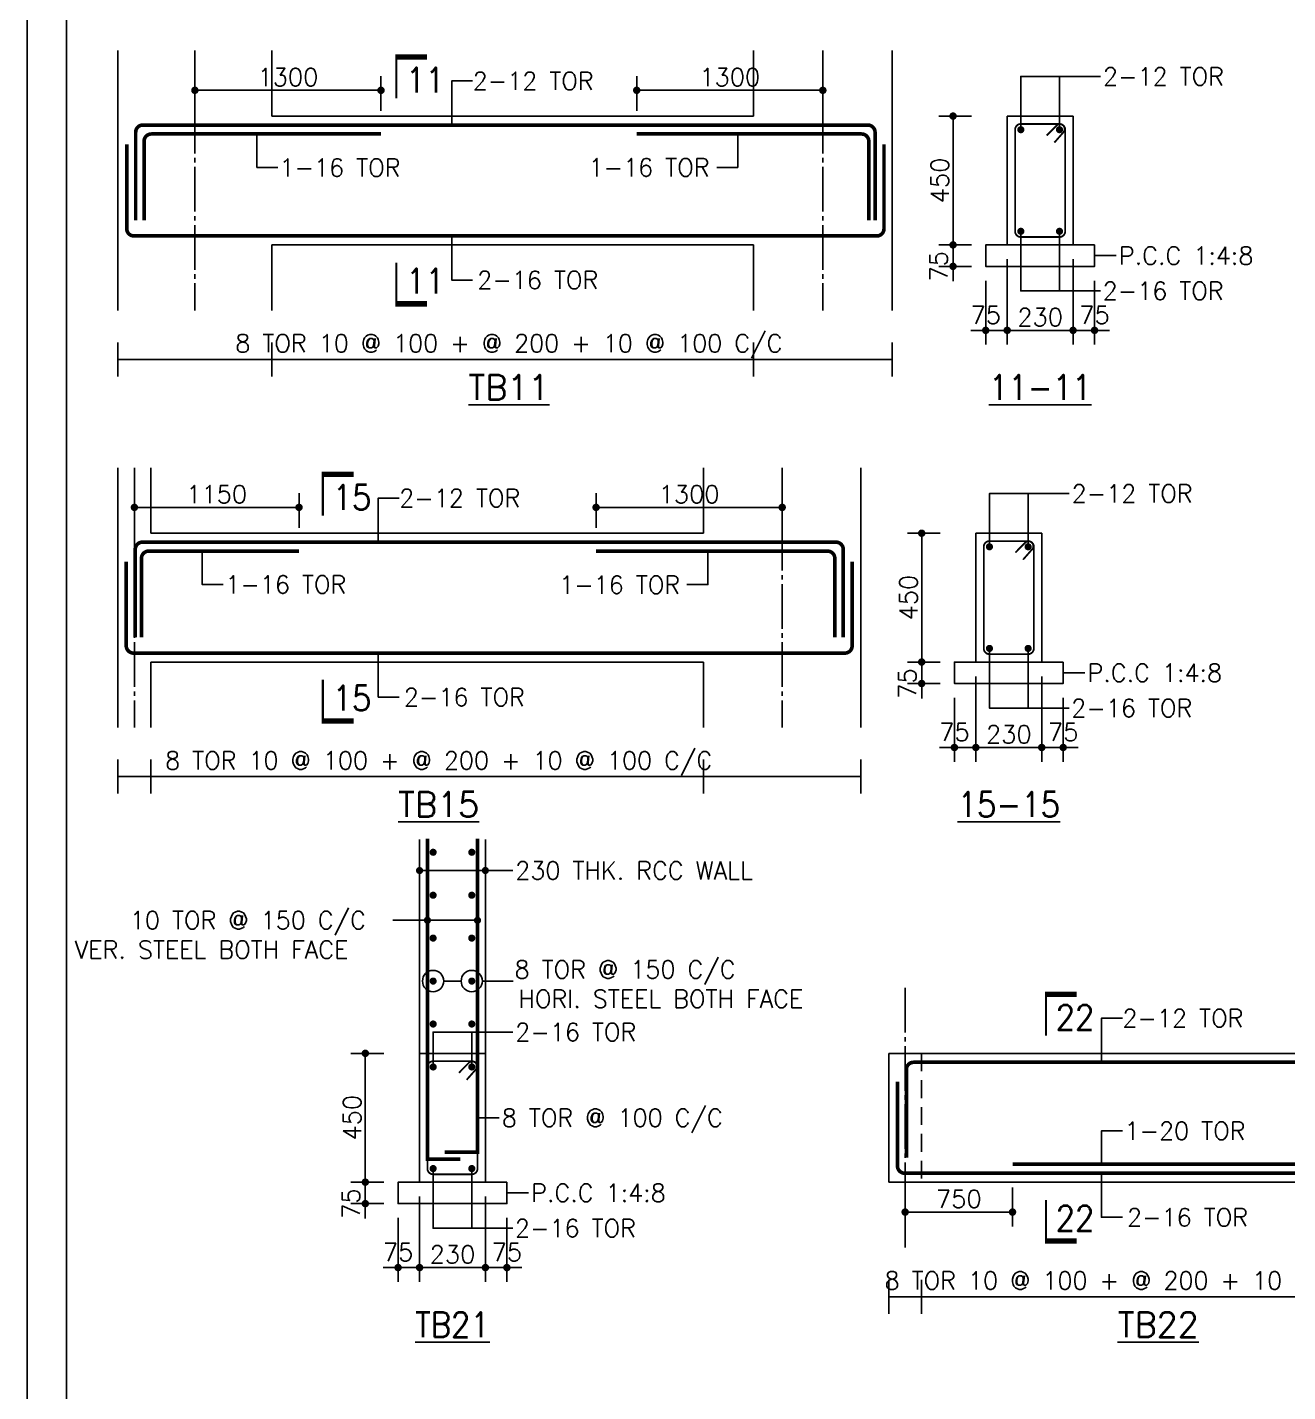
# Model space of a CAD drawing. Extents: x -200722 to 834823, y -494970 to 88783.
# Drawn here: x 222673 to 240281, y -396698 to -377632 of the extents above; entities that cross this region are included whole.
import ezdxf
from ezdxf.enums import TextEntityAlignment as Align

# ---------------------------------------------------------------- set-up
doc = ezdxf.new("R2010")
doc.units = 0
doc.header["$LTSCALE"] = 100
doc.header["$MEASUREMENT"] = 0
doc.header["$PDMODE"] = 34
doc.linetypes.add('CL', pattern=[3.25, 2.5, -0.25, 0.25, -0.25])
doc.linetypes.add('HIDDEN', pattern=[0.375, 0.25, -0.125])
doc.layers.get('0').update_dxf_attribs({"linetype": 'CONTINUOUS'})
doc.layers.get('DEFPOINTS').update_dxf_attribs({"linetype": 'CONTINUOUS'})
doc.layers.add('9_PRINT BOUNDARY_NON PRINT', color=32, linetype='CONTINUOUS', plot=False)
doc.layers.add('9_TITLE TEXT', color=7, linetype='CONTINUOUS', lineweight=20)
for name, color, linetype in [('ARO', 7, 'CONTINUOUS'), ('B_NO', 3, 'CONTINUOUS'), ('BEAM', 4, 'CONTINUOUS'), ('CL', 8, 'CL'), ('FOOTING DIM', 4, 'CONTINUOUS'), ('STEEL', 6, 'CONTINUOUS'), ('TEXT', 2, 'CONTINUOUS')]:
    doc.layers.add(name, color=color, linetype=linetype)
doc.styles.add('ROMANS', font='romans.shx')
doc.styles.get("Standard").update_dxf_attribs({"font": 'simplex.shx'})
doc.dimstyles.new('STANDARD$0', dxfattribs={"dimtxt": 2.5, "dimasz": 2.5, "dimexe": 2, "dimexo": 0.7, "dimgap": 0.9, "dimtad": 1, "dimdec": 0, "dimdsep": 46, "dimtxsty": 'ROMANS', "dimcen": 0.09, "dimclrd": 4, "dimclre": 4, "dimclrt": 3, "dimadec": 0, "dimazin": 0, "dimtfac": 1, "dimtdec": 0, "dimtmove": 0, "dimatfit": 3, "dimfxl": 1, "dimtolj": 1, "dimtzin": 0, "dimarcsym": 0})

# ---------------------------------------------------------------- blocks, each defined once
blk = doc.blocks.new('DOT')
at = {"color": 0, "linetype": 'ByBlock'}
blk.add_line((-0.5, 0), (-1, 0), dxfattribs=at)
at = {"color": 0, "linetype": 'ByBlock', "const_width": 0.5}
blk.add_lwpolyline([(-0.25, 0, 1), (0.25, 0, 1)], format="xyb", close=True, dxfattribs=at)
blk = doc.blocks.new('*D1478')
at = {"layer": 'BEAM', "color": 0, "lineweight": -2, "transparency": 16777216}
for p, q in [((231187, -378798), (231187, -378313)), ((233787, -378798), (233787, -378313)), ((233683, -378513), (231291, -378513))]:
    blk.add_line(p, q, dxfattribs=at)
at = {"layer": 'DEFPOINTS', "color": 0, "lineweight": -3, "transparency": 16777216}
for p in [(231187, -378513), (231187, -378998), (233787, -378998)]:
    blk.add_point(p, dxfattribs=at)
at = {"layer": 'BEAM', "color": 0, "lineweight": -2, "transparency": 16777216, "xscale": 104, "yscale": 104, "zscale": 104, "rotation": 180}
blk.add_blockref('DOT', (231187, -378513), dxfattribs=at)
at = {"layer": 'BEAM', "color": 0, "lineweight": -2, "transparency": 16777216, "xscale": 104, "yscale": 104, "zscale": 104}
blk.add_blockref('DOT', (233787, -378513), dxfattribs=at)
at = {"layer": 'BEAM', "color": 0, "transparency": 16777216, "insert": (232487, -378329), "char_height": 248, "attachment_point": 5}
blk.add_mtext('\\A1;1300', dxfattribs=at)
blk = doc.blocks.new('_DOT')
at = {"color": 0, "linetype": 'ByBlock'}
blk.add_line((-0.5, 0), (-1, 0), dxfattribs=at)
at = {"color": 0, "linetype": 'ByBlock', "const_width": 0.5}
blk.add_lwpolyline([(-0.25, 0, 1), (0.25, 0, 1)], format="xyb", close=True, dxfattribs=at)
blk = doc.blocks.new('*D1479')
at = {"layer": 'BEAM', "color": 0, "lineweight": -2, "transparency": 16777216}
for p, q in [((236363, -380873), (236363, -382067)), ((237283, -380873), (237283, -382067)), ((236467, -381867), (237179, -381867))]:
    blk.add_line(p, q, dxfattribs=at)
at = {"layer": 'DEFPOINTS', "color": 0, "lineweight": -3, "transparency": 16777216}
for p in [(236363, -380673), (237283, -380673), (237283, -381867)]:
    blk.add_point(p, dxfattribs=at)
at = {"layer": 'BEAM', "color": 0, "lineweight": -2, "transparency": 16777216, "xscale": 104, "yscale": 104, "zscale": 104, "rotation": 180}
blk.add_blockref('DOT', (236363, -381867), dxfattribs=at)
at = {"layer": 'BEAM', "color": 0, "lineweight": -2, "transparency": 16777216, "xscale": 104, "yscale": 104, "zscale": 104}
blk.add_blockref('DOT', (237283, -381867), dxfattribs=at)
at = {"layer": 'BEAM', "color": 0, "transparency": 16777216, "insert": (236823, -381683), "char_height": 248, "attachment_point": 5}
blk.add_mtext('\\A1;230', dxfattribs=at)
blk = doc.blocks.new('*D1480')
at = {"layer": 'BEAM', "color": 0, "lineweight": -2, "transparency": 16777216}
for p, q in [((235863, -378873), (235406, -378873)), ((235606, -380569), (235606, -378977)), ((235863, -380673), (235406, -380673))]:
    blk.add_line(p, q, dxfattribs=at)
at = {"layer": 'DEFPOINTS', "color": 0, "lineweight": -3, "transparency": 16777216}
for p in [(235606, -378873), (236063, -378873), (236063, -380673)]:
    blk.add_point(p, dxfattribs=at)
at = {"layer": 'BEAM', "color": 0, "lineweight": -2, "transparency": 16777216, "xscale": 104, "yscale": 104, "zscale": 104}
for p, rotation in [((235606, -378873), 90), ((235606, -380673), 270)]:
    blk.add_blockref('DOT', p, dxfattribs=dict(at, rotation=rotation))
at = {"layer": 'BEAM', "color": 0, "transparency": 16777216, "insert": (235422, -379773), "char_height": 248, "attachment_point": 5, "rotation": 90}
blk.add_mtext('\\A1;450', dxfattribs=at)
blk = doc.blocks.new('*D1481')
at = {"layer": 'BEAM', "color": 0, "lineweight": -2, "transparency": 16777216}
for p, q in [((225014, -378798), (225014, -378313)), ((227614, -378798), (227614, -378313)), ((225118, -378513), (227510, -378513))]:
    blk.add_line(p, q, dxfattribs=at)
at = {"layer": 'DEFPOINTS', "color": 0, "lineweight": -3, "transparency": 16777216}
for p in [(227614, -378513), (225014, -378998), (227614, -378998)]:
    blk.add_point(p, dxfattribs=at)
at = {"layer": 'BEAM', "color": 0, "lineweight": -2, "transparency": 16777216, "xscale": 104, "yscale": 104, "zscale": 104, "rotation": 180}
blk.add_blockref('DOT', (225014, -378513), dxfattribs=at)
at = {"layer": 'BEAM', "color": 0, "lineweight": -2, "transparency": 16777216, "xscale": 104, "yscale": 104, "zscale": 104}
blk.add_blockref('DOT', (227614, -378513), dxfattribs=at)
at = {"layer": 'BEAM', "color": 0, "transparency": 16777216, "insert": (226314, -378329), "char_height": 248, "attachment_point": 5}
blk.add_mtext('\\A1;1300', dxfattribs=at)
blk = doc.blocks.new('*D1482')
at = {"layer": 'BEAM', "color": 0, "lineweight": -2, "transparency": 16777216}
for p, q in [((237283, -381173), (237283, -382067)), ((237583, -381173), (237583, -382067)), ((237179, -381867), (237075, -381867)), ((237283, -381867), (237583, -381867)), ((237687, -381867), (237791, -381867))]:
    blk.add_line(p, q, dxfattribs=at)
at = {"layer": 'DEFPOINTS', "color": 0, "lineweight": -3, "transparency": 16777216}
for p in [(237283, -380973), (237583, -380973), (237583, -381867)]:
    blk.add_point(p, dxfattribs=at)
at = {"layer": 'BEAM', "color": 0, "lineweight": -2, "transparency": 16777216, "xscale": 104, "yscale": 104, "zscale": 104}
blk.add_blockref('DOT', (237283, -381867), dxfattribs=at)
at = {"layer": 'BEAM', "color": 0, "lineweight": -2, "transparency": 16777216, "xscale": 104, "yscale": 104, "zscale": 104, "rotation": 180}
blk.add_blockref('DOT', (237583, -381867), dxfattribs=at)
at = {"layer": 'BEAM', "color": 0, "transparency": 16777216, "insert": (237583, -381651), "char_height": 248, "attachment_point": 5}
blk.add_mtext('\\A1;75', dxfattribs=at)
blk = doc.blocks.new('*D1483')
at = {"layer": 'BEAM', "color": 0, "lineweight": -2, "transparency": 16777216}
for p, q in [((236063, -381173), (236063, -382067)), ((236363, -381173), (236363, -382067)), ((235959, -381867), (235855, -381867)), ((236363, -381867), (236063, -381867)), ((236467, -381867), (236571, -381867))]:
    blk.add_line(p, q, dxfattribs=at)
at = {"layer": 'DEFPOINTS', "color": 0, "lineweight": -3, "transparency": 16777216}
for p in [(236063, -380973), (236363, -380973), (236063, -381867)]:
    blk.add_point(p, dxfattribs=at)
at = {"layer": 'BEAM', "color": 0, "lineweight": -2, "transparency": 16777216, "xscale": 104, "yscale": 104, "zscale": 104}
blk.add_blockref('DOT', (236063, -381867), dxfattribs=at)
at = {"layer": 'BEAM', "color": 0, "lineweight": -2, "transparency": 16777216, "xscale": 104, "yscale": 104, "zscale": 104, "rotation": 180}
blk.add_blockref('DOT', (236363, -381867), dxfattribs=at)
at = {"layer": 'BEAM', "color": 0, "transparency": 16777216, "insert": (236063, -381651), "char_height": 248, "attachment_point": 5}
blk.add_mtext('\\A1;75', dxfattribs=at)
blk = doc.blocks.new('*D1484')
at = {"layer": 'BEAM', "color": 0, "lineweight": -2, "transparency": 16777216}
for p, q in [((235606, -380569), (235606, -380465)), ((235863, -380673), (235406, -380673)), ((235606, -380673), (235606, -380973)), ((235863, -380973), (235406, -380973)), ((235606, -381077), (235606, -381181))]:
    blk.add_line(p, q, dxfattribs=at)
at = {"layer": 'DEFPOINTS', "color": 0, "lineweight": -3, "transparency": 16777216}
for p in [(236063, -380673), (235606, -380973), (236063, -380973)]:
    blk.add_point(p, dxfattribs=at)
at = {"layer": 'BEAM', "color": 0, "lineweight": -2, "transparency": 16777216, "xscale": 104, "yscale": 104, "zscale": 104}
for p, rotation in [((235606, -380673), 270), ((235606, -380973), 90)]:
    blk.add_blockref('DOT', p, dxfattribs=dict(at, rotation=rotation))
at = {"layer": 'BEAM', "color": 0, "transparency": 16777216, "insert": (235406, -380973), "char_height": 248, "attachment_point": 5, "rotation": 90}
blk.add_mtext('\\A1;75', dxfattribs=at)
blk = doc.blocks.new('*D1502')
at = {"layer": 'BEAM', "color": 0, "lineweight": -2, "transparency": 16777216}
for p, q in [((224169, -384627), (224169, -384141)), ((226469, -384627), (226469, -384141)), ((224273, -384341), (226365, -384341))]:
    blk.add_line(p, q, dxfattribs=at)
at = {"layer": 'DEFPOINTS', "color": 0, "lineweight": -3, "transparency": 16777216}
for p in [(226469, -384341), (224169, -384827), (226469, -384827)]:
    blk.add_point(p, dxfattribs=at)
at = {"layer": 'BEAM', "color": 0, "lineweight": -2, "transparency": 16777216, "xscale": 104, "yscale": 104, "zscale": 104, "rotation": 180}
blk.add_blockref('DOT', (224169, -384341), dxfattribs=at)
at = {"layer": 'BEAM', "color": 0, "lineweight": -2, "transparency": 16777216, "xscale": 104, "yscale": 104, "zscale": 104}
blk.add_blockref('DOT', (226469, -384341), dxfattribs=at)
at = {"layer": 'BEAM', "color": 0, "transparency": 16777216, "insert": (225319, -384157), "char_height": 248, "attachment_point": 5}
blk.add_mtext('\\A1;1150', dxfattribs=at)
blk = doc.blocks.new('*D1503')
at = {"layer": 'BEAM', "color": 0, "lineweight": -2, "transparency": 16777216}
for p, q in [((235925, -386702), (235925, -387896)), ((236845, -386702), (236845, -387896)), ((236029, -387696), (236741, -387696))]:
    blk.add_line(p, q, dxfattribs=at)
at = {"layer": 'DEFPOINTS', "color": 0, "lineweight": -3, "transparency": 16777216}
for p in [(235925, -386502), (236845, -386502), (236845, -387696)]:
    blk.add_point(p, dxfattribs=at)
at = {"layer": 'BEAM', "color": 0, "lineweight": -2, "transparency": 16777216, "xscale": 104, "yscale": 104, "zscale": 104, "rotation": 180}
blk.add_blockref('DOT', (235925, -387696), dxfattribs=at)
at = {"layer": 'BEAM', "color": 0, "lineweight": -2, "transparency": 16777216, "xscale": 104, "yscale": 104, "zscale": 104}
blk.add_blockref('DOT', (236845, -387696), dxfattribs=at)
at = {"layer": 'BEAM', "color": 0, "transparency": 16777216, "insert": (236385, -387512), "char_height": 248, "attachment_point": 5}
blk.add_mtext('\\A1;230', dxfattribs=at)
blk = doc.blocks.new('*D1504')
at = {"layer": 'BEAM', "color": 0, "lineweight": -2, "transparency": 16777216}
for p, q in [((235425, -384702), (234968, -384702)), ((235168, -386398), (235168, -384806)), ((235425, -386502), (234968, -386502))]:
    blk.add_line(p, q, dxfattribs=at)
at = {"layer": 'DEFPOINTS', "color": 0, "lineweight": -3, "transparency": 16777216}
for p in [(235168, -384702), (235625, -384702), (235625, -386502)]:
    blk.add_point(p, dxfattribs=at)
at = {"layer": 'BEAM', "color": 0, "lineweight": -2, "transparency": 16777216, "xscale": 104, "yscale": 104, "zscale": 104}
for p, rotation in [((235168, -384702), 90), ((235168, -386502), 270)]:
    blk.add_blockref('DOT', p, dxfattribs=dict(at, rotation=rotation))
at = {"layer": 'BEAM', "color": 0, "transparency": 16777216, "insert": (234984, -385602), "char_height": 248, "attachment_point": 5, "rotation": 90}
blk.add_mtext('\\A1;450', dxfattribs=at)
blk = doc.blocks.new('*D1505')
at = {"layer": 'BEAM', "color": 0, "lineweight": -2, "transparency": 16777216}
for p, q in [((230619, -384627), (230619, -384141)), ((233219, -384627), (233219, -384141)), ((233115, -384341), (230723, -384341))]:
    blk.add_line(p, q, dxfattribs=at)
at = {"layer": 'DEFPOINTS', "color": 0, "lineweight": -3, "transparency": 16777216}
for p in [(230619, -384341), (230619, -384827), (233219, -384827)]:
    blk.add_point(p, dxfattribs=at)
at = {"layer": 'BEAM', "color": 0, "lineweight": -2, "transparency": 16777216, "xscale": 104, "yscale": 104, "zscale": 104, "rotation": 180}
blk.add_blockref('DOT', (230619, -384341), dxfattribs=at)
at = {"layer": 'BEAM', "color": 0, "lineweight": -2, "transparency": 16777216, "xscale": 104, "yscale": 104, "zscale": 104}
blk.add_blockref('DOT', (233219, -384341), dxfattribs=at)
at = {"layer": 'BEAM', "color": 0, "transparency": 16777216, "insert": (231919, -384157), "char_height": 248, "attachment_point": 5}
blk.add_mtext('\\A1;1300', dxfattribs=at)
blk = doc.blocks.new('*D1506')
at = {"layer": 'BEAM', "color": 0, "lineweight": -2, "transparency": 16777216}
for p, q in [((236845, -387002), (236845, -387896)), ((237145, -387002), (237145, -387896)), ((236741, -387696), (236637, -387696)), ((236845, -387696), (237145, -387696)), ((237249, -387696), (237353, -387696))]:
    blk.add_line(p, q, dxfattribs=at)
at = {"layer": 'DEFPOINTS', "color": 0, "lineweight": -3, "transparency": 16777216}
for p in [(236845, -386802), (237145, -386802), (237145, -387696)]:
    blk.add_point(p, dxfattribs=at)
at = {"layer": 'BEAM', "color": 0, "lineweight": -2, "transparency": 16777216, "xscale": 104, "yscale": 104, "zscale": 104}
blk.add_blockref('DOT', (236845, -387696), dxfattribs=at)
at = {"layer": 'BEAM', "color": 0, "lineweight": -2, "transparency": 16777216, "xscale": 104, "yscale": 104, "zscale": 104, "rotation": 180}
blk.add_blockref('DOT', (237145, -387696), dxfattribs=at)
at = {"layer": 'BEAM', "color": 0, "transparency": 16777216, "insert": (237145, -387480), "char_height": 248, "attachment_point": 5}
blk.add_mtext('\\A1;75', dxfattribs=at)
blk = doc.blocks.new('*D1507')
at = {"layer": 'BEAM', "color": 0, "lineweight": -2, "transparency": 16777216}
for p, q in [((235625, -387002), (235625, -387896)), ((235925, -387002), (235925, -387896)), ((235521, -387696), (235417, -387696)), ((235925, -387696), (235625, -387696)), ((236029, -387696), (236133, -387696))]:
    blk.add_line(p, q, dxfattribs=at)
at = {"layer": 'DEFPOINTS', "color": 0, "lineweight": -3, "transparency": 16777216}
for p in [(235625, -386802), (235925, -386802), (235625, -387696)]:
    blk.add_point(p, dxfattribs=at)
at = {"layer": 'BEAM', "color": 0, "lineweight": -2, "transparency": 16777216, "xscale": 104, "yscale": 104, "zscale": 104}
blk.add_blockref('DOT', (235625, -387696), dxfattribs=at)
at = {"layer": 'BEAM', "color": 0, "lineweight": -2, "transparency": 16777216, "xscale": 104, "yscale": 104, "zscale": 104, "rotation": 180}
blk.add_blockref('DOT', (235925, -387696), dxfattribs=at)
at = {"layer": 'BEAM', "color": 0, "transparency": 16777216, "insert": (235625, -387480), "char_height": 248, "attachment_point": 5}
blk.add_mtext('\\A1;75', dxfattribs=at)
blk = doc.blocks.new('*D1508')
at = {"layer": 'BEAM', "color": 0, "lineweight": -2, "transparency": 16777216}
for p, q in [((235168, -386398), (235168, -386294)), ((235425, -386502), (234968, -386502)), ((235168, -386502), (235168, -386802)), ((235425, -386802), (234968, -386802)), ((235168, -386906), (235168, -387010))]:
    blk.add_line(p, q, dxfattribs=at)
at = {"layer": 'DEFPOINTS', "color": 0, "lineweight": -3, "transparency": 16777216}
for p in [(235625, -386502), (235168, -386802), (235625, -386802)]:
    blk.add_point(p, dxfattribs=at)
at = {"layer": 'BEAM', "color": 0, "lineweight": -2, "transparency": 16777216, "xscale": 104, "yscale": 104, "zscale": 104}
for p, rotation in [((235168, -386502), 270), ((235168, -386802), 90)]:
    blk.add_blockref('DOT', p, dxfattribs=dict(at, rotation=rotation))
at = {"layer": 'BEAM', "color": 0, "transparency": 16777216, "insert": (234968, -386802), "char_height": 248, "attachment_point": 5, "rotation": 90}
blk.add_mtext('\\A1;75', dxfattribs=at)
blk = doc.blocks.new('*D1540')
at = {"layer": 'BEAM', "color": 0, "lineweight": -2, "transparency": 16777216}
for p, q in [((228153, -393970), (228153, -395164)), ((229073, -393970), (229073, -395164)), ((228257, -394964), (228969, -394964))]:
    blk.add_line(p, q, dxfattribs=at)
at = {"layer": 'DEFPOINTS', "color": 0, "lineweight": -3, "transparency": 16777216}
for p in [(228153, -393770), (229073, -393770), (229073, -394964)]:
    blk.add_point(p, dxfattribs=at)
at = {"layer": 'BEAM', "color": 0, "lineweight": -2, "transparency": 16777216, "xscale": 104, "yscale": 104, "zscale": 104, "rotation": 180}
blk.add_blockref('DOT', (228153, -394964), dxfattribs=at)
at = {"layer": 'BEAM', "color": 0, "lineweight": -2, "transparency": 16777216, "xscale": 104, "yscale": 104, "zscale": 104}
blk.add_blockref('DOT', (229073, -394964), dxfattribs=at)
at = {"layer": 'BEAM', "color": 0, "transparency": 16777216, "insert": (228613, -394780), "char_height": 248, "attachment_point": 5}
blk.add_mtext('\\A1;230', dxfattribs=at)
blk = doc.blocks.new('*D1541')
at = {"layer": 'BEAM', "color": 0, "lineweight": -2, "transparency": 16777216}
for p, q in [((227653, -391970), (227195, -391970)), ((227395, -393666), (227395, -392074)), ((227653, -393770), (227195, -393770))]:
    blk.add_line(p, q, dxfattribs=at)
at = {"layer": 'DEFPOINTS', "color": 0, "lineweight": -3, "transparency": 16777216}
for p in [(227395, -391970), (227853, -391970), (227853, -393770)]:
    blk.add_point(p, dxfattribs=at)
at = {"layer": 'BEAM', "color": 0, "lineweight": -2, "transparency": 16777216, "xscale": 104, "yscale": 104, "zscale": 104}
for p, rotation in [((227395, -391970), 90), ((227395, -393770), 270)]:
    blk.add_blockref('DOT', p, dxfattribs=dict(at, rotation=rotation))
at = {"layer": 'BEAM', "color": 0, "transparency": 16777216, "insert": (227211, -392870), "char_height": 248, "attachment_point": 5, "rotation": 90}
blk.add_mtext('\\A1;450', dxfattribs=at)
blk = doc.blocks.new('*D1542')
at = {"layer": 'BEAM', "color": 0, "lineweight": -2, "transparency": 16777216}
for p, q in [((229073, -394270), (229073, -395164)), ((229373, -394270), (229373, -395164)), ((228969, -394964), (228865, -394964)), ((229073, -394964), (229373, -394964)), ((229477, -394964), (229581, -394964))]:
    blk.add_line(p, q, dxfattribs=at)
at = {"layer": 'DEFPOINTS', "color": 0, "lineweight": -3, "transparency": 16777216}
for p in [(229073, -394070), (229373, -394070), (229373, -394964)]:
    blk.add_point(p, dxfattribs=at)
at = {"layer": 'BEAM', "color": 0, "lineweight": -2, "transparency": 16777216, "xscale": 104, "yscale": 104, "zscale": 104}
blk.add_blockref('DOT', (229073, -394964), dxfattribs=at)
at = {"layer": 'BEAM', "color": 0, "lineweight": -2, "transparency": 16777216, "xscale": 104, "yscale": 104, "zscale": 104, "rotation": 180}
blk.add_blockref('DOT', (229373, -394964), dxfattribs=at)
at = {"layer": 'BEAM', "color": 0, "transparency": 16777216, "insert": (229373, -394748), "char_height": 248, "attachment_point": 5}
blk.add_mtext('\\A1;75', dxfattribs=at)
blk = doc.blocks.new('*D1543')
at = {"layer": 'BEAM', "color": 0, "lineweight": -2, "transparency": 16777216}
for p, q in [((227853, -394270), (227853, -395164)), ((228153, -394270), (228153, -395164)), ((227749, -394964), (227645, -394964)), ((228153, -394964), (227853, -394964)), ((228257, -394964), (228361, -394964))]:
    blk.add_line(p, q, dxfattribs=at)
at = {"layer": 'DEFPOINTS', "color": 0, "lineweight": -3, "transparency": 16777216}
for p in [(227853, -394070), (228153, -394070), (227853, -394964)]:
    blk.add_point(p, dxfattribs=at)
at = {"layer": 'BEAM', "color": 0, "lineweight": -2, "transparency": 16777216, "xscale": 104, "yscale": 104, "zscale": 104}
blk.add_blockref('DOT', (227853, -394964), dxfattribs=at)
at = {"layer": 'BEAM', "color": 0, "lineweight": -2, "transparency": 16777216, "xscale": 104, "yscale": 104, "zscale": 104, "rotation": 180}
blk.add_blockref('DOT', (228153, -394964), dxfattribs=at)
at = {"layer": 'BEAM', "color": 0, "transparency": 16777216, "insert": (227853, -394748), "char_height": 248, "attachment_point": 5}
blk.add_mtext('\\A1;75', dxfattribs=at)
blk = doc.blocks.new('*D1544')
at = {"layer": 'BEAM', "color": 0, "lineweight": -2, "transparency": 16777216}
for p, q in [((227395, -393666), (227395, -393562)), ((227653, -393770), (227195, -393770)), ((227395, -393770), (227395, -394070)), ((227653, -394070), (227195, -394070)), ((227395, -394174), (227395, -394278))]:
    blk.add_line(p, q, dxfattribs=at)
at = {"layer": 'DEFPOINTS', "color": 0, "lineweight": -3, "transparency": 16777216}
for p in [(227853, -393770), (227395, -394070), (227853, -394070)]:
    blk.add_point(p, dxfattribs=at)
at = {"layer": 'BEAM', "color": 0, "lineweight": -2, "transparency": 16777216, "xscale": 104, "yscale": 104, "zscale": 104}
for p, rotation in [((227395, -393770), 270), ((227395, -394070), 90)]:
    blk.add_blockref('DOT', p, dxfattribs=dict(at, rotation=rotation))
at = {"layer": 'BEAM', "color": 0, "transparency": 16777216, "insert": (227195, -394070), "char_height": 248, "attachment_point": 5, "rotation": 90}
blk.add_mtext('\\A1;75', dxfattribs=at)
blk = doc.blocks.new('*D1716')
at = {"layer": 'BEAM', "color": 0, "lineweight": -2, "transparency": 16777216}
for p, q in [((234937, -393845), (234937, -394388)), ((236437, -393845), (236437, -394388)), ((236333, -394188), (235041, -394188))]:
    blk.add_line(p, q, dxfattribs=at)
at = {"layer": 'DEFPOINTS', "color": 0, "lineweight": -3, "transparency": 16777216}
for p in [(234937, -393645), (236437, -393645), (234937, -394188)]:
    blk.add_point(p, dxfattribs=at)
at = {"layer": 'BEAM', "color": 0, "lineweight": -2, "transparency": 16777216, "xscale": 104, "yscale": 104, "zscale": 104, "rotation": 180}
blk.add_blockref('DOT', (234937, -394188), dxfattribs=at)
at = {"layer": 'BEAM', "color": 0, "lineweight": -2, "transparency": 16777216, "xscale": 104, "yscale": 104, "zscale": 104}
blk.add_blockref('DOT', (236437, -394188), dxfattribs=at)
at = {"layer": 'BEAM', "color": 0, "transparency": 16777216, "insert": (235687, -394004), "char_height": 248, "attachment_point": 5}
blk.add_mtext('\\A1;750', dxfattribs=at)

msp = doc.modelspace()

# ---------------------------------------------------------------- linework, layer by layer
at = {"color": 18, "ltscale": 0.4, "true_color": 0x000000}
for p, q in [((228152.6, -391970.2), (228152.6, -388981.2)), ((229072.6, -391970.2), (229072.6, -388981.2))]:
    msp.add_line(p, q, dxfattribs=at)
at = {"color": 18, "true_color": 0x000000}
msp.add_lwpolyline([(223222.7, -428839.6), (314632.7, -428839.6), (314632.7, -364599.6), (223222.7, -364599.6)], close=True, dxfattribs=at)
at = {"layer": '9_PRINT BOUNDARY_NON PRINT', "color": 18, "true_color": 0x000000}
msp.add_lwpolyline([(222672.7, -429389.6), (315182.7, -429389.6), (315182.7, -364049.6), (222672.7, -364049.6)], close=True, dxfattribs=at)
at = {"layer": '9_TITLE TEXT', "color": 18, "true_color": 0x000000}
msp.add_lwpolyline([(314632.7, -364599.6), (223222.7, -364599.6), (223222.7, -428839.6), (314632.7, -428839.6)], dxfattribs=at)
at = {"layer": 'ARO', "color": 18, "true_color": 0x000000}
for points, elevation in [([(228601.7, -378998.1), (228601.7, -378382.3), (228894.8, -378382.3)], -1101.5), ([(225879.7, -379123.1), (225879.7, -379590.1), (226172.8, -379590.1)], -1101.5), ([(232597.9, -379123.1), (232597.9, -379590.1), (232304.8, -379590.1)], 0), ([(228601.7, -380548.1), (228601.7, -381164), (228894.8, -381164)], -1101.5), ([(227576.2, -384826.9), (227576.2, -384211.1), (227869.3, -384211.1)], -1101.5), ([(225117.4, -384951.9), (225117.4, -385418.9), (225410.5, -385418.9)], 0), ([(232180.8, -384951.9), (232180.8, -385418.9), (231887.7, -385418.9)], -1101.5), ([(227576.2, -386376.9), (227576.2, -386992.8), (227869.3, -386992.8)], -1101.5), ([(237678.9, -392095.2), (237678.9, -391479.4), (237972, -391479.4)], 43.9), ([(237678.9, -393520.2), (237678.9, -393053.3), (237972, -393053.3)], 43.9), ([(237678.9, -393645.2), (237678.9, -394261), (237972, -394261)], 43.9)]:
    msp.add_lwpolyline(points, dxfattribs=dict(at, elevation=elevation))
at = {"layer": 'B_NO', "color": 7}
for points, elevation in [([(227828, -378626, 30, 30, 0), (227828, -378049.5, 75, 75, 0), (228255.4, -378049.5, 75, 75, 0)], -1101.5), ([(227828, -380920.3, 30, 30, 0), (227828, -381496.8, 75, 75, 0), (228255.4, -381496.8, 75, 75, 0)], -1101.5), ([(226802.5, -384454.8, 30, 30, 0), (226802.5, -383878.3, 75, 75, 0), (227230, -383878.3, 75, 75, 0)], -1101.5), ([(226802.5, -386749.1, 30, 30, 0), (226802.5, -387325.6, 75, 75, 0), (227230, -387325.6, 75, 75, 0)], -1101.5), ([(236905.2, -391723.1, 30, 30, 0), (236905.2, -391146.6, 75, 75, 0), (237332.7, -391146.6, 75, 75, 0)], 43.9), ([(236905.2, -394017.3, 30, 30, 0), (236905.2, -394593.8, 75, 75, 0), (237332.7, -394593.8, 75, 75, 0)], 43.9)]:
    msp.add_lwpolyline(points, format="xyseb", dxfattribs=dict(at, elevation=elevation))
at = {"layer": 'BEAM', "color": 18, "linetype": 'ByBlock', "true_color": 0x000000}
for p, q in [((223939.3, -377958.7), (223939.3, -378873.1)), ((226089.3, -377958.7, 62.1), (226089.3, -378873.1, 62.1)), ((232817.3, -378873.1), (232817.3, -377958.7)), ((234757.3, -378873.1), (234757.3, -377958.7)), ((223939.3, -380673.1), (223939.3, -378873.1)), ((234757.3, -378873.1), (234757.3, -380673.1)), ((223939.3, -380673.1), (223939.3, -381587.5)), ((226089.3, -380673.1), (232817.3, -380673.1)), ((226089.3, -380673.1), (226089.3, -381587.5)), ((232817.3, -380673.1), (232817.3, -381587.5)), ((234757.3, -380673.1), (234757.3, -381587.5)), ((223939.3, -382510.8), (223939.3, -382035.5)), ((226089.3, -382510.8), (226089.3, -382035.5)), ((232817.3, -382510.8), (232817.3, -382035.5)), ((234757.3, -382510.8), (234757.3, -382035.5)), ((223939.3, -382273.1), (234757.3, -382273.1)), ((223939.3, -384701.9), (223939.3, -383787.5)), ((224399.3, -384701.9), (224399.3, -383787.5)), ((232119.3, -383787.5, 62.1), (232119.3, -384701.9, 62.1)), ((234319.3, -383787.5), (234319.3, -384701.9)), ((223939.3, -384701.9), (223939.3, -386501.9)), ((234319.3, -386501.9), (234319.3, -384701.9)), ((223939.3, -386501.9), (223939.3, -387416.3)), ((232119.3, -386501.9), (224399.3, -386501.9)), ((224399.3, -386501.9), (224399.3, -387416.3)), ((232119.3, -386501.9), (232119.3, -387416.3)), ((234319.3, -386501.9), (234319.3, -387416.3)), ((223939.3, -388339.6), (223939.3, -387864.3)), ((224399.3, -388339.6), (224399.3, -387864.3)), ((232119.3, -388339.6), (232119.3, -387864.3)), ((234319.3, -388339.6), (234319.3, -387864.3)), ((234319.3, -388101.9), (223939.3, -388101.9)), ((234706.7, -393770.2), (234706.7, -391970.2)), ((234706.7, -393770.2, -79.7), (242236.7, -393770.2, 1225.1)), ((234706.7, -395607.8), (234706.7, -395132.6)), ((235166.7, -395607.8), (235166.7, -395132.6)), ((234706.7, -395370.2), (242236.7, -395370.2, 1145.4))]:
    msp.add_line(p, q, dxfattribs=at)
at = {"layer": 'BEAM', "color": 18, "true_color": 0x000000}
for p, q in [((237283, -378873.1), (236363, -378873.1)), ((236363, -380673.1), (236363, -378873.1)), ((237283, -378873.1), (237283, -380673.1)), ((237283, -380673.1), (236363, -380673.1)), ((236845, -384701.9), (235925, -384701.9)), ((235925, -386501.9), (235925, -384701.9)), ((236845, -384701.9), (236845, -386501.9)), ((236845, -386501.9), (235925, -386501.9)), ((229072.6, -391970.2), (228152.6, -391970.2)), ((228152.6, -393770.2), (228152.6, -391970.2)), ((229072.6, -391970.2), (229072.6, -393770.2)), ((229072.6, -393770.2), (228152.6, -393770.2))]:
    msp.add_line(p, q, dxfattribs=at)
at = {"layer": 'BEAM', "color": 18, "true_color": 0x000000, "elevation": 0}
for points in [[(237283, -379473.1), (237283, -380673.1)], [(236845, -385301.9), (236845, -386501.9)], [(229072.6, -392570.2), (229072.6, -393770.2)]]:
    msp.add_lwpolyline(points, dxfattribs=at)
for points in [[(237583, -380673.1), (236063, -380673.1), (236063, -380973.1), (237583, -380973.1)], [(229372.6, -393770.2), (227852.6, -393770.2), (227852.6, -394070.2), (229372.6, -394070.2)]]:
    msp.add_lwpolyline(points, close=True, dxfattribs=at)
at = {"layer": 'BEAM', "color": 18, "true_color": 0x000000}
msp.add_lwpolyline([(237145, -386501.9), (235625, -386501.9), (235625, -386801.9), (237145, -386801.9)], close=True, dxfattribs=at)
at = {"layer": 'BEAM', "color": 18, "linetype": 'HIDDEN', "ltscale": 10, "true_color": 0x000000, "elevation": 0}
msp.add_lwpolyline([(234706.7, -391970.2), (235166.7, -391970.2), (235166.7, -393770.2), (234706.7, -393770.2)], close=True, dxfattribs=at)
at = {"layer": 'CL', "color": 18, "linetype": 'CL', "lineweight": -3, "ltscale": 2.5, "true_color": 0x000000}
for p, q in [((225014.3, -377958.7), (225014.3, -381587.5)), ((233787.3, -377958.7), (233787.3, -381587.5)), ((224169.3, -383787.5), (224169.3, -387416.3, 0)), ((233219.3, -383787.5), (233219.3, -387416.3)), ((234936.7, -391055.8, 0), (234936.7, -394684.6, 0))]:
    msp.add_line(p, q, dxfattribs=at)
at = {"layer": 'FOOTING DIM', "color": 18, "true_color": 0x000000}
for p, q in [((232817.3, -378873.1, 0.2), (226089.3, -378873.1)), ((224399.3, -384701.9, 0.2), (232119.3, -384701.9)), ((242236.7, -391970.2, 1225.3), (234706.7, -391970.2, -79.7))]:
    msp.add_line(p, q, dxfattribs=at)
at = {"layer": 'STEEL', "color": 18, "true_color": 0x000000}
for points, const_width, elevation in [([(234516.4, -380329), (234516.4, -379099.7, 0.4142136), (234414.8, -378998.1), (224286.9, -378998.1, 0.4142136), (224186.9, -379098.1), (224186.9, -380329)], 50.8, -1101.5), ([(236914.4, -379144.1), (237054.8, -379002.3, -0.9245164), (237149.1, -379098), (237021.8, -379243, -122.114008)], 25, 0), ([(224061.9, -379269.8), (224061.9, -380446.5, 0.4142136), (224163.5, -380548.1), (234539.8, -380548.1, 0.4142136), (234641.4, -380446.5), (234641.4, -379269.8)], 50.8, -1101.5), ([(224180.1, -386157.8), (224180.1, -384928.5, -0.4142136), (224281.7, -384826.9), (233971.6, -384826.9, -0.4142136), (234071.6, -384926.9), (234071.6, -386157.8)], 50.8, -1101.5), ([(236476.4, -384972.9), (236616.8, -384831.1, -0.9245164), (236711.1, -384926.8), (236583.8, -385071.8, -122.114008)], 25, 0), ([(234196.6, -385098.6), (234196.6, -386275.3, -0.4142136), (234095, -386376.9), (224156.7, -386376.9, -0.4142136), (224055.1, -386275.3), (224055.1, -385098.6)], 50.8, -1101.5), ([(228704, -392241.1), (228844.4, -392099.4, -0.9245164), (228938.7, -392195.1), (228811.3, -392340, -122.114008)], 25, 0), ([(241995.9, -393426.1), (241995.9, -392196.8, 0.4142136), (241894.3, -392095.2), (235054.3, -392095.2, 0.4142136), (234954.3, -392195.2), (234954.3, -393426.1)], 50.8, 43.9), ([(234829.3, -392366.9), (234829.3, -393543.6, 0.4142136), (234930.9, -393645.2), (242019.3, -393645.2, 0.4142136), (242120.9, -393543.6), (242120.9, -392366.9)], 50.8, 43.9)]:
    msp.add_lwpolyline(points, format="xyb", dxfattribs=dict(at, const_width=const_width, elevation=elevation))
at = {"layer": 'STEEL', "color": 18, "true_color": 0x000000, "elevation": 0}
for points, const_width in [([(236553, -378983.1), (237093, -378983.1, -0.4142136), (237173, -379063.1), (237173, -380483.1, -0.4142136), (237093, -380563.1), (236553, -380563.1, -0.4142136), (236473, -380483.1), (236473, -379063.1, -0.4142136)], 25.4), ([(236528, -379063.1, 1), (236578, -379063.1, 1)], 50), ([(237068, -379063.1, 1), (237118, -379063.1, 1)], 50), ([(236528, -380483.1, -1), (236578, -380483.1, -1)], 50), ([(237068, -380483.1, -1), (237118, -380483.1, -1)], 50), ([(236115, -384811.9), (236655, -384811.9, -0.4142136), (236735, -384891.9), (236735, -386311.9, -0.4142136), (236655, -386391.9), (236115, -386391.9, -0.4142136), (236035, -386311.9), (236035, -384891.9, -0.4142136)], 25.4), ([(236090, -384891.9, 1), (236140, -384891.9, 1)], 50), ([(236630, -384891.9, 1), (236680, -384891.9, 1)], 50), ([(236090, -386311.9, -1), (236140, -386311.9, -1)], 50), ([(236630, -386311.9, -1), (236680, -386311.9, -1)], 50), ([(228317.6, -389160.2, 1), (228367.6, -389160.2, 1)], 50), ([(228857.6, -389160.2, 1), (228907.6, -389160.2, 1)], 50), ([(228317.6, -389760.2, 1), (228367.6, -389760.2, 1)], 50), ([(228857.6, -389760.2, 1), (228907.6, -389760.2, 1)], 50), ([(228317.6, -390360.2, 1), (228367.6, -390360.2, 1)], 50), ([(228857.6, -390360.2, 1), (228907.6, -390360.2, 1)], 50), ([(228317.6, -390960.2, 1), (228367.6, -390960.2, 1)], 50), ([(228857.6, -390960.2, 1), (228907.6, -390960.2, 1)], 50), ([(228317.6, -391560.2, 1), (228367.6, -391560.2, 1)], 50), ([(228857.6, -391560.2, 1), (228907.6, -391560.2, 1)], 50), ([(228342.6, -392080.2), (228882.6, -392080.2, -0.4142136), (228962.6, -392160.2), (228962.6, -393580.2, -0.4142136), (228882.6, -393660.2), (228342.6, -393660.2, -0.4142136), (228262.6, -393580.2), (228262.6, -392160.2, -0.4142136)], 25.4), ([(228317.6, -392160.2, 1), (228367.6, -392160.2, 1)], 50), ([(228857.6, -392160.2, 1), (228907.6, -392160.2, 1)], 50), ([(228317.6, -393580.2, -1), (228367.6, -393580.2, -1)], 50), ([(228857.6, -393580.2, -1), (228907.6, -393580.2, -1)], 50)]:
    msp.add_lwpolyline(points, format="xyb", close=True, dxfattribs=dict(at, const_width=const_width))
at = {"layer": 'STEEL', "color": 3, "const_width": 50.8}
for points, elevation in [([(224304.4, -380329), (224304.4, -379224.7, -0.4142136), (224406, -379123.1), (227614.3, -379123.1)], -1101.5), ([(234429, -380329), (234429, -379224.7, 0.4142136), (234327.4, -379123.1), (231187.3, -379123.1)], 0), ([(224267.5, -386157.8), (224267.5, -385053.5, -0.4142136), (224369.1, -384951.9), (226469.3, -384951.9)], 0), ([(233954.2, -386157.8), (233954.2, -385053.5, 0.4142136), (233852.6, -384951.9), (230619.3, -384951.9)], -1101.5)]:
    msp.add_lwpolyline(points, format="xyb", dxfattribs=dict(at, elevation=elevation))
at = {"layer": 'STEEL', "color": 18, "true_color": 0x000000, "const_width": 50.8, "elevation": 0}
for points in [[(228721.6, -393448.1), (228262.6, -393448.1), (228262.6, -388972)], [(228503.5, -393352.1), (228962.6, -393352.1), (228962.6, -388972)]]:
    msp.add_lwpolyline(points, dxfattribs=at)
at = {"layer": 'STEEL', "color": 3, "const_width": 50.8, "elevation": 1145.4}
msp.add_lwpolyline([(240506.7, -393520.2), (236436.7, -393520.2)], dxfattribs=at)
at = {"layer": 'TEXT', "color": 18, "true_color": 0x000000}
for p, q in [((228962.6, -390110.6), (227778.8, -390110.6)), ((228491.4, -390960.2), (228733.8, -390960.2)), ((229031.4, -390960.2), (229462.6, -390960.2))]:
    msp.add_line(p, q, dxfattribs=at)
at = {"layer": 'TEXT', "color": 18, "true_color": 0x000000, "elevation": 0}
for points in [[(236553, -379063.1), (236553, -378319.4), (237664.6, -378319.4)], [(237093, -379063.1), (237093, -378319.4)], [(236553, -380483.1), (236553, -381316.4), (237664.6, -381316.4)], [(237093, -380483.1), (237093, -381316.4)], [(237583, -380823.1), (237886.5, -380823.1)], [(236115, -384891.9), (236115, -384148.2), (237226.6, -384148.2)], [(236655, -384891.9), (236655, -384148.2)], [(236115, -386311.9), (236115, -387145.2), (237226.6, -387145.2)], [(236655, -386311.9), (236655, -387145.2)], [(228152.6, -389415.2), (229454.1, -389415.2)], [(228342.6, -392160.2), (228342.6, -391672.8), (229454.1, -391672.8)], [(228882.6, -392160.2), (228882.6, -391672.8)], [(228962.6, -392870.2), (229266.1, -392870.2)], [(228342.6, -393580.2), (228342.6, -394413.5), (229454.1, -394413.5)], [(228882.6, -393580.2), (228882.6, -394413.5)], [(229372.6, -393920.2), (229676.1, -393920.2)]]:
    msp.add_lwpolyline(points, dxfattribs=at)
at = {"layer": 'TEXT', "color": 18, "true_color": 0x000000}
msp.add_lwpolyline([(237145, -386651.9), (237448.5, -386651.9)], dxfattribs=at)
at = {"layer": 'TEXT', "color": 18, "true_color": 0x000000, "const_width": 50, "elevation": 0}
for points in [[(228127.6, -389415.2, 1), (228177.6, -389415.2, 1)], [(229047.6, -389415.2, 1), (229097.6, -389415.2, 1)], [(228237.6, -390110.6, 1), (228287.6, -390110.6, 1)], [(228937.6, -390110.6, 1), (228987.6, -390110.6, 1)]]:
    msp.add_lwpolyline(points, format="xyb", close=True, dxfattribs=at)
at = {"layer": 'TEXT', "color": 18, "true_color": 0x000000}
for centre in [(228342.6, -390960.2), (228882.6, -390960.2)]:
    msp.add_circle(centre, 148.8, dxfattribs=at)

# ---------------------------------------------------------------- texts
at = {"layer": 'B_NO', "color": 18, "true_color": 0x000000, "width": 0.9}
for s, p in [('11', (227963.6, -378370, -1101.5)), ('11', (227963.6, -381176.3, -1101.5)), ('15', (226938.2, -384198.8, -1101.5)), ('15', (226938.2, -387005.1, -1101.5)), ('22', (237040.9, -391467, 43.9)), ('22', (237040.9, -394273.4, 43.9))]:
    msp.add_text(s, height=350, dxfattribs=at).set_placement(p, align=Align.MIDDLE_LEFT)
at = {"layer": 'B_NO', "color": 18, "true_color": 0x000000}
for s, height, width, p in [('8 TOR 10 @ 100 + @ 200 + 10 @ 100 C/C', 250, 0.98, (229400.8, -382066, -7446.6)), ('%%UTB11', 350, 0.98, (229400.8, -382663.4, -7446.6)), ('%%U11-11', 350, 0.9, (236823, -382663.4)), ('8 TOR 10 @ 100 + @ 200 + 10 @ 100 C/C', 250, 0.98, (228419.7, -387894.8)), ('%%UTB15', 350, 0.98, (228419.7, -388492.2)), ('%%U15-15', 350, 0.9, (236385, -388492.2)), ('8 TOR 10 @ 100 + @ 200 + 10 @ 100 C/C', 250, 0.98, (238471.7, -395163.1, 1145.4)), ('%%UTB21', 350, 0.9, (228612.6, -395760.4)), ('%%UTB22', 350, 0.98, (238471.7, -395760.4, 1145.4))]:
    msp.add_text(s, height=height, dxfattribs=dict(at, width=width)).set_placement(p, align=Align.MIDDLE)
at = {"layer": 'TEXT', "color": 18, "true_color": 0x000000, "width": 0.98}
for s, p in [('2-12 TOR', (228894.8, -378382.3, -1101.5)), ('2-12 TOR', (237700.9, -378319.4, 0)), ('1-16 TOR', (226195.7, -379594, -1101.5)), ('1-16 TOR', (230514.3, -379590.1)), ('P.C.C 1:4:8', (237922.9, -380823.1, 0)), ('2-16 TOR', (228959.6, -381164, -1101.5)), ('2-16 TOR', (237696.2, -381316.4)), ('2-12 TOR', (227869.3, -384211.1, -1101.5)), ('2-12 TOR', (237262.9, -384148.2)), ('1-16 TOR', (225439.3, -385418.9)), ('1-16 TOR', (230103.1, -385422.8, -1101.5)), ('P.C.C 1:4:8', (237484.9, -386651.9)), ('2-16 TOR', (227934.2, -386992.8, -1101.5)), ('2-16 TOR', (237258.2, -387145.2)), ('230 THK. RCC WALL', (229490.5, -389415.2)), ('10 TOR @ 150 C/C', (224106.3, -390109.7)), ('VER. STEEL BOTH FACE', (223336.3, -390521.3)), ('8 TOR @ 150 C/C', (229480.9, -390797.6)), ('HORI. STEEL BOTH FACE', (229534.1, -391209.2)), ('2-12 TOR', (237972, -391479.4, 43.9)), ('2-16 TOR', (229490.5, -391672.8)), ('8 TOR @ 100 C/C', (229302.4, -392870.2)), ('1-20 TOR', (238000.9, -393053.3, 43.9)), ('P.C.C 1:4:8', (229712.4, -393920.2)), ('2-16 TOR', (238036.9, -394261, 43.9)), ('2-16 TOR', (229485.8, -394413.5))]:
    msp.add_text(s, height=250, dxfattribs=at).set_placement(p, align=Align.MIDDLE_LEFT)

# ---------------------------------------------------------------- dimensions: what is measured, and where the dimension line sits
at = {"layer": 'BEAM', "color": 18, "true_color": 0x000000}
for base, p1, p2, override, picture, middle in [((227614.3, -378512.5, -1101.5), (225014.3, -378998.2, -1101.5), (227614.3, -378998.2, -1101.5), {"dimscale": 8, "dimtxt": 31, "dimasz": 13, "dimexe": 25, "dimexo": 25, "dimgap": 7.5, "dimdec": 0, "dimlfac": 0.5, "dimzin": 3, "dimtxsty": 'Standard', "dimblk": 'DOT', "dimcen": 3, "dimdle": 4, "dimclrd": 0, "dimclre": 0, "dimclrt": 0, "dimtdec": 0, "dimtmove": 2, "dimldrblk": 'DOT', "dimtzin": 3}, '*D1481', (226314.3, -378328.5, -1101.5)), ((237283, -381867), (236363, -380673.1), (237283, -380673.1), {"dimscale": 8, "dimtxt": 31, "dimasz": 13, "dimexe": 25, "dimexo": 25, "dimgap": 7.5, "dimdec": 0, "dimlfac": 0.25, "dimzin": 3, "dimtxsty": 'Standard', "dimblk": 'DOT', "dimcen": 3, "dimdle": 4, "dimclrd": 0, "dimclre": 0, "dimclrt": 0, "dimtdec": 0, "dimtmove": 2, "dimldrblk": 'DOT', "dimtzin": 3}, '*D1479', (236823, -381683)), ((226469.3, -384341.3), (224169.3, -384827), (226469.3, -384827), {"dimscale": 8, "dimtxt": 31, "dimasz": 13, "dimexe": 25, "dimexo": 25, "dimgap": 7.5, "dimdec": 0, "dimlfac": 0.5, "dimzin": 3, "dimtxsty": 'Standard', "dimblk": 'DOT', "dimcen": 3, "dimdle": 4, "dimclrd": 0, "dimclre": 0, "dimclrt": 0, "dimtdec": 0, "dimtmove": 2, "dimldrblk": 'DOT', "dimtzin": 3}, '*D1502', (225319.3, -384157.3)), ((236845, -387695.8), (235925, -386501.9), (236845, -386501.9), {"dimscale": 8, "dimtxt": 31, "dimasz": 13, "dimexe": 25, "dimexo": 25, "dimgap": 7.5, "dimdec": 0, "dimlfac": 0.25, "dimzin": 3, "dimtxsty": 'Standard', "dimblk": 'DOT', "dimcen": 3, "dimdle": 4, "dimclrd": 0, "dimclre": 0, "dimclrt": 0, "dimtdec": 0, "dimtmove": 2, "dimldrblk": 'DOT', "dimtzin": 3}, '*D1503', (236385, -387511.8)), ((229072.6, -394964.1), (228152.6, -393770.2), (229072.6, -393770.2), {"dimscale": 8, "dimtxt": 31, "dimasz": 13, "dimexe": 25, "dimexo": 25, "dimgap": 7.5, "dimdec": 0, "dimlfac": 0.25, "dimzin": 3, "dimtxsty": 'Standard', "dimblk": 'DOT', "dimcen": 3, "dimdle": 4, "dimclrd": 0, "dimclre": 0, "dimclrt": 0, "dimtdec": 0, "dimtmove": 2, "dimldrblk": 'DOT', "dimtzin": 3}, '*D1540', (228612.6, -394780.1))]:
    dim = msp.add_linear_dim(base=base, p1=p1, p2=p2, dimstyle='STANDARD$0', override=override, dxfattribs=at)
    dim.commit()
    dim.dimension.update_dxf_attribs({"geometry": picture, "text_midpoint": middle})
for base, p1, p2, angle, override, picture, middle in [((231187.3, -378512.5), (233787.3, -378998.2), (231187.3, -378998.2), 180, {"dimscale": 8, "dimtxt": 31, "dimasz": 13, "dimexe": 25, "dimexo": 25, "dimgap": 7.5, "dimdec": 0, "dimlfac": 0.5, "dimzin": 3, "dimtxsty": 'Standard', "dimblk": 'DOT', "dimcen": 3, "dimdle": 4, "dimclrd": 0, "dimclre": 0, "dimclrt": 0, "dimtdec": 0, "dimtmove": 2, "dimldrblk": 'DOT', "dimtzin": 3}, '*D1478', (232487.3, -378328.5)), ((235605.6, -378873.1), (236063, -380673.1), (236063, -378873.1), 90, {"dimscale": 8, "dimtxt": 31, "dimasz": 13, "dimexe": 25, "dimexo": 25, "dimgap": 7.5, "dimdec": 0, "dimlfac": 0.25, "dimzin": 3, "dimtxsty": 'Standard', "dimblk": 'DOT', "dimcen": 3, "dimdle": 4, "dimclrd": 0, "dimclre": 0, "dimclrt": 0, "dimtdec": 0, "dimtmove": 2, "dimldrblk": 'DOT', "dimtzin": 3}, '*D1480', (235421.6, -379773.1)), ((230619.3, -384341.3, -1101.5), (233219.3, -384827, -1101.5), (230619.3, -384827, -1101.5), 180, {"dimscale": 8, "dimtxt": 31, "dimasz": 13, "dimexe": 25, "dimexo": 25, "dimgap": 7.5, "dimdec": 0, "dimlfac": 0.5, "dimzin": 3, "dimtxsty": 'Standard', "dimblk": 'DOT', "dimcen": 3, "dimdle": 4, "dimclrd": 0, "dimclre": 0, "dimclrt": 0, "dimtdec": 0, "dimtmove": 2, "dimldrblk": 'DOT', "dimtzin": 3}, '*D1505', (231919.3, -384157.3, -1101.5)), ((235167.6, -384701.9), (235625, -386501.9), (235625, -384701.9), 90, {"dimscale": 8, "dimtxt": 31, "dimasz": 13, "dimexe": 25, "dimexo": 25, "dimgap": 7.5, "dimdec": 0, "dimlfac": 0.25, "dimzin": 3, "dimtxsty": 'Standard', "dimblk": 'DOT', "dimcen": 3, "dimdle": 4, "dimclrd": 0, "dimclre": 0, "dimclrt": 0, "dimtdec": 0, "dimtmove": 2, "dimldrblk": 'DOT', "dimtzin": 3}, '*D1504', (234983.6, -385601.9)), ((227395.2, -391970.2), (227852.6, -393770.2), (227852.6, -391970.2), 90, {"dimscale": 8, "dimtxt": 31, "dimasz": 13, "dimexe": 25, "dimexo": 25, "dimgap": 7.5, "dimdec": 0, "dimlfac": 0.25, "dimzin": 3, "dimtxsty": 'Standard', "dimblk": 'DOT', "dimcen": 3, "dimdle": 4, "dimclrd": 0, "dimclre": 0, "dimclrt": 0, "dimtdec": 0, "dimtmove": 2, "dimldrblk": 'DOT', "dimtzin": 3}, '*D1541', (227211.2, -392870.2)), ((234936.7, -394187.6, 0), (236436.7, -393645.2, 0), (234936.7, -393645.2, 0), 180, {"dimscale": 8, "dimtxt": 31, "dimasz": 13, "dimexe": 25, "dimexo": 25, "dimgap": 7.5, "dimdec": 0, "dimlfac": 0.5, "dimzin": 3, "dimtxsty": 'Standard', "dimblk": 'DOT', "dimcen": 3, "dimdle": 4, "dimclrd": 0, "dimclre": 0, "dimclrt": 0, "dimtdec": 0, "dimtmove": 2, "dimldrblk": 'DOT', "dimtzin": 3}, '*D1716', (235686.7, -394003.6, 0))]:
    dim = msp.add_linear_dim(base=base, p1=p1, p2=p2, angle=angle, dimstyle='STANDARD$0', override=override, dxfattribs=at)
    dim.commit()
    dim.dimension.update_dxf_attribs({"geometry": picture, "text_midpoint": middle})
for base, p1, p2, angle, picture, middle in [((235605.6, -380973.1), (236063, -380673.1), (236063, -380973.1), 270, '*D1484', (235405.6, -380973.1)), ((236063, -381867), (236363, -380973.1), (236063, -380973.1), 180, '*D1483', (236063, -381651.2)), ((235167.6, -386801.9), (235625, -386501.9), (235625, -386801.9), 270, '*D1508', (234967.6, -386801.9)), ((235625, -387695.8), (235925, -386801.9), (235625, -386801.9), 180, '*D1507', (235625, -387480)), ((227395.2, -394070.2), (227852.6, -393770.2), (227852.6, -394070.2), 270, '*D1544', (227195.2, -394070.2)), ((227852.6, -394964.1), (228152.6, -394070.2), (227852.6, -394070.2), 180, '*D1543', (227852.6, -394748.3))]:
    dim = msp.add_linear_dim(base=base, p1=p1, p2=p2, angle=angle, dimstyle='STANDARD$0', override={"dimscale": 8, "dimtxt": 31, "dimasz": 13, "dimexe": 25, "dimexo": 25, "dimgap": 7.5, "dimdec": 0, "dimlfac": 0.25, "dimzin": 3, "dimtxsty": 'Standard', "dimblk": 'DOT', "dimcen": 3, "dimdle": 4, "dimclrd": 0, "dimclre": 0, "dimclrt": 0, "dimtdec": 0, "dimtmove": 2, "dimldrblk": 'DOT', "dimtzin": 3}, dxfattribs=at)
    dim.commit()
    dim.dimension.update_dxf_attribs({"geometry": picture, "text_midpoint": middle, "dimtype": 160})
for base, p1, p2, picture, middle in [((237583, -381867), (237283, -380973.1), (237583, -380973.1), '*D1482', (237583, -381651.2)), ((237145, -387695.8), (236845, -386801.9), (237145, -386801.9), '*D1506', (237145, -387480)), ((229372.6, -394964.1), (229072.6, -394070.2), (229372.6, -394070.2), '*D1542', (229372.6, -394748.3))]:
    dim = msp.add_linear_dim(base=base, p1=p1, p2=p2, dimstyle='STANDARD$0', override={"dimscale": 8, "dimtxt": 31, "dimasz": 13, "dimexe": 25, "dimexo": 25, "dimgap": 7.5, "dimdec": 0, "dimlfac": 0.25, "dimzin": 3, "dimtxsty": 'Standard', "dimblk": 'DOT', "dimcen": 3, "dimdle": 4, "dimclrd": 0, "dimclre": 0, "dimclrt": 0, "dimtdec": 0, "dimtmove": 2, "dimldrblk": 'DOT', "dimtzin": 3}, dxfattribs=at)
    dim.commit()
    dim.dimension.update_dxf_attribs({"geometry": picture, "text_midpoint": middle, "dimtype": 160})

doc.saveas('drawing.dxf')
